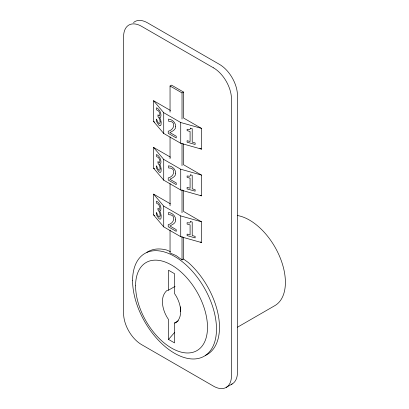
<?xml version="1.0" encoding="UTF-8"?>
<svg xmlns="http://www.w3.org/2000/svg" width="409" height="409" viewBox="0 0 409 409"><rect width="100%" height="100%" fill="white"/><g stroke="black" fill="none" stroke-linecap="round" stroke-linejoin="round"><path stroke-width="0.61" d="M178.35 320.774L174.536 322.977L174.536 342.895L168.544 339.434L174.745 332.277M170.042 112.132L170.042 86.002L171.54 85.133L183.523 92.056L183.523 118.002L201.504 128.385L201.504 149.142L180.732 143.278L163.723 133.457L153.564 121.463L153.564 100.706L170.451 110.456M170.042 86.002L182.025 92.92L183.523 92.056M170.042 230.042L170.042 252.982L176.034 255.533L182.025 259.904L183.523 259.04L183.523 237.174M168.544 339.434L168.544 319.516C163.002 311.914 158.815 297.43 167.046 290.375L168.544 290.155L175.083 286.382M237.517 327.19L274.868 305.625A50.849 29.356 60 0 0 279.889 257.082A50.849 29.356 60 0 0 237.578 215.543M226.203 387.4L232.194 383.939M174.536 322.977L176.034 322.757C184.27 315.697 180.078 301.218 174.536 293.616L174.536 273.698L168.544 270.237L168.544 290.155M153.564 100.706L163.723 112.7L180.732 122.516L201.504 128.385M153.564 147.414L163.723 159.408L180.732 169.224L201.504 175.093L201.504 195.85L180.732 189.986L163.723 180.164L153.564 168.171L153.564 147.414L170.451 157.163M153.564 194.122L163.723 206.116L180.732 215.932L201.504 221.801L201.504 242.557L180.732 236.693L163.723 226.872L153.564 214.878L153.564 194.122L170.451 203.871M170.461 251.658L166.678 250.052A59.325 34.249 60 0 0 146.862 252.353M153.564 121.463L154.653 122.092M199.868 148.201L201.504 149.142M201.504 175.093L183.523 164.709L183.523 143.825M153.564 168.171L154.653 168.799M200.415 195.221L201.504 195.85M201.504 221.801L183.523 211.417L183.523 190.533M153.564 214.878L154.653 215.507M200.415 241.929L201.504 242.557M183.523 259.04L188.391 262.588A59.325 34.249 60 0 1 218.319 315.339A59.325 34.249 60 0 1 205.609 355.303M182.025 92.92L182.025 119.05M182.025 143.268L182.025 165.579M182.025 189.796L182.025 212.741M182.025 236.32L182.025 259.904M180.732 122.516L180.732 143.278M180.732 169.224L180.732 189.986M180.732 215.932L180.732 236.693M180.527 306.847L180.527 311.51M170.042 136.989L170.042 158.656M170.042 183.513L170.042 205.819M163.723 112.7L163.723 133.457M163.723 159.408L163.723 180.164M163.723 206.116L163.723 226.872M231.213 384.424A25.424 14.678 60 0 0 237.46 372.302L237.46 95.517A25.424 14.678 60 0 0 219.48 64.377L147.572 22.858A25.424 14.678 60 0 0 133.518 22.556M160.113 121.724L160.001 122.935L159.423 123.61C157.378 123.676 156.039 115.266 156.315 121.207L158.518 124.735L159.648 125.721L160.502 125.686L161.028 124.806L161.177 122.209L160.65 119.73L159.571 117.342L160.619 117.398C161.872 113.922 159.827 109.367 156.54 107.72L156.54 109.842L158.559 110.916L159.847 113.549L159.709 115.87L158.983 115.854L157.961 114.811L157.961 116.483L159.633 118.988L160.113 121.724M160.113 168.431L160.001 169.643L159.423 170.318C157.378 170.384 156.039 161.974 156.315 167.915L158.518 171.443L159.648 172.429L160.502 172.393L161.028 171.514L161.177 168.917L160.65 166.437L159.571 164.05L160.619 164.106C161.872 160.63 159.827 156.074 156.54 154.428L156.54 156.55L158.559 157.623L159.847 160.256L159.709 162.577L158.983 162.562L157.961 161.519L157.961 163.191L159.633 165.696L160.113 168.431M160.113 215.139L160.001 216.351L159.423 217.026C157.378 217.092 156.039 208.682 156.315 214.623L158.518 218.15L159.648 219.137L160.502 219.101L161.028 218.222L161.177 215.625L160.65 213.145L159.571 210.758L160.619 210.814C161.872 207.337 159.827 202.782 156.54 201.136L156.54 203.258L158.559 204.331L159.847 206.964L159.709 209.285L158.983 209.27L157.961 208.227L157.961 209.899L159.633 212.404L160.113 215.139M175.691 126.463C175.89 129.847 172.327 131.248 169.853 132.542L176.233 136.223L176.233 137.945L168.222 133.324L168.222 131.217C174.607 129.985 176.407 120.88 168.59 121.279L168.493 119.091C172.271 119.321 175.706 122.608 175.691 126.463M175.691 173.176C175.89 176.555 172.327 177.956 169.853 179.249L176.233 182.93L176.233 184.653L168.222 180.032L168.222 177.925C174.607 176.693 176.407 167.588 168.59 167.987L168.493 165.798C172.271 166.028 175.706 169.316 175.691 173.176M175.691 219.884C175.89 223.263 172.327 224.664 169.853 225.957L176.233 229.638L176.233 231.361L168.222 226.739L168.222 224.633C174.607 223.401 176.407 214.296 168.59 214.694L168.493 212.506C172.271 212.736 175.706 216.024 175.691 219.884M190.497 128.14L190.221 129.086L189.597 129.541L187.102 129.275L187.102 130.64L190.088 131.483L190.088 141.524L187.102 140.681L187.102 142.209L195.134 144.479L195.134 142.951L192.215 142.122L192.215 128.625L190.497 128.14M190.497 174.847L190.221 175.793L189.597 176.248L187.102 175.982L187.102 177.348L190.088 178.191L190.088 188.232L187.102 187.388L187.102 188.917L195.134 191.187L195.134 189.658L192.215 188.835L192.215 175.333L190.497 174.847M190.497 221.555L190.221 222.501L189.597 222.956L187.102 222.69L187.102 224.055L190.088 224.899L190.088 234.94L187.102 234.096L187.102 235.625L195.134 237.895L195.134 236.366L192.215 235.543L192.215 222.041L190.497 221.555M213.488 67.838L141.575 26.319A25.424 14.678 60 0 0 123.6 36.698L123.6 313.483A25.424 14.678 60 0 0 141.575 344.623L213.488 386.142A25.424 14.678 60 0 0 231.468 375.764L231.468 98.973A25.424 14.678 60 0 0 213.488 67.838M135.583 285.804A50.849 29.356 60 0 0 189.52 352.901A50.849 29.356 60 0 0 189.52 280.988A50.849 29.356 60 0 0 135.583 285.804M132.588 280.615A59.325 34.249 60 0 0 195.512 358.892A59.325 34.249 60 0 0 195.512 274.996A59.325 34.249 60 0 0 132.588 280.615"/></g></svg>
